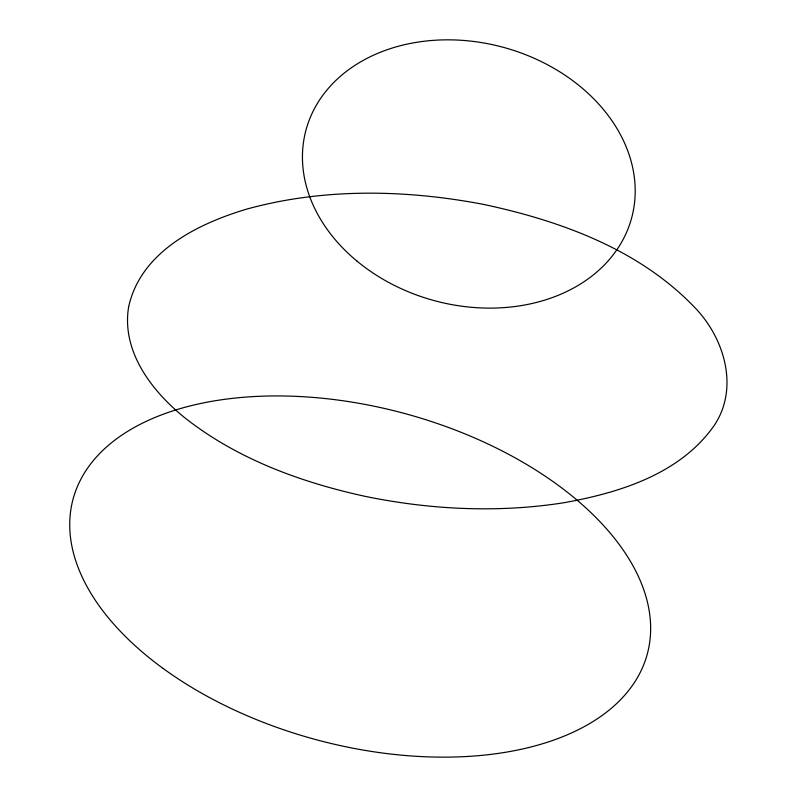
<?xml version="1.0" encoding="UTF-8"?>
<svg xmlns="http://www.w3.org/2000/svg" width="797" height="797" viewBox="0 0 797 797"><rect width="100%" height="100%" fill="white"/><g stroke="black" fill="none" stroke-linecap="round" stroke-linejoin="round"><path stroke-width="1.2" d="M128.606 307.064C121.373 351.288 151.599 390.779 183.997 417.13C235.892 458.385 299.562 481.896 363.731 496.053C429.254 509.701 497.238 513.138 563.499 502.807C618.452 492.984 678.237 474.753 712.667 427.65C740.274 389.564 724.652 337.47 693.749 306.456C638.248 249.013 559.932 220.669 483.38 204.361C405.583 189.527 324.01 187.883 247.19 208.973C197.736 223.648 140.511 251.862 128.606 307.064M163.226 668.534A297.371 168.984 15.1 0 0 643.548 665.146A297.371 168.984 15.1 0 0 273.809 395.94A297.371 168.984 15.1 0 0 163.226 668.534M357.016 261.147A168.665 131.286 15.1 0 0 631.433 218.697A168.665 131.286 15.1 0 0 417.987 42.092A168.665 131.286 15.1 0 0 357.016 261.147"/></g></svg>
